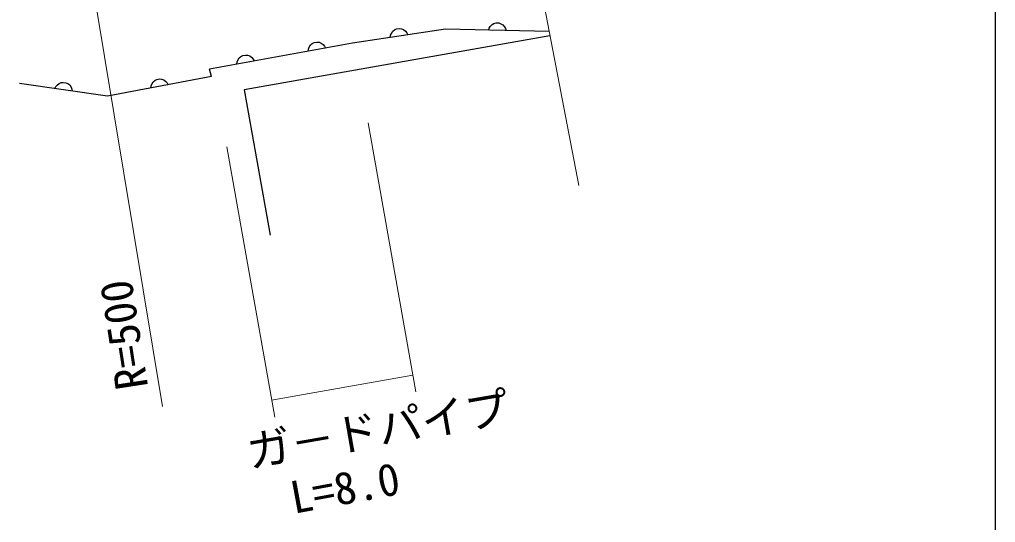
# Model space of a CAD drawing. Units: millimetres, scale not verified. Extents: x 40000 to 680000, y 20000 to 380000.
# Drawn here: x 523839 to 579000, y 278781 to 307204 of the extents above; entities that cross this region are included whole.
import ezdxf
from ezdxf.enums import TextEntityAlignment as Align

# ---------------------------------------------------------------- set-up
doc = ezdxf.new("R2010")
doc.units = ezdxf.units.MM
doc.header["$LTSCALE"] = 1000
doc.linetypes.add('CHAIN', pattern=[18.5, 12, -1.5, 3.5, -1.5])
for name, color, linetype, lineweight in [('M-BGD', 7, 'Continuous', 25), ('M-BMK', 2, 'CHAIN', 13), ('M-STR-HTXT', 7, 'Continuous', 13), ('M-TTL-BAND', 7, 'Continuous', 25)]:
    doc.layers.add(name, color=color, linetype=linetype, lineweight=lineweight)
doc.styles.add('ＭＳ ゴシック', font='')
doc.styles.get('ＭＳ ゴシック').set_extended_font_data('MS Gothic')

msp = doc.modelspace()

# ---------------------------------------------------------------- linework, layer by layer
at = {"layer": 'M-BGD'}
for p, q in [((550341, 306604), (550384, 306718)), ((550384, 306718), (550446, 306814)), ((550446, 306814), (550544, 306922)), ((550544, 306922), (550655, 306979)), ((550655, 306979), (550774, 307011)), ((550774, 307011), (550929, 307008)), ((550929, 307008), (551045, 306970)), ((551045, 306970), (551154, 306907)), ((551154, 306907), (551249, 306795)), ((551249, 306795), (551306, 306696)), ((551306, 306696), (551341, 306580)), ((553819, 306287), (536541, 303226)), ((547908, 306663), (542663, 305872)), ((544791, 306193), (544814, 306312)), ((544814, 306312), (544859, 306418)), ((544859, 306418), (544936, 306541)), ((544936, 306541), (545036, 306617)), ((545036, 306617), (545147, 306669)), ((545147, 306669), (545300, 306692)), ((545300, 306692), (545422, 306675)), ((545422, 306675), (545539, 306632)), ((545539, 306632), (545652, 306538)), ((545652, 306538), (545726, 306450)), ((545726, 306450), (545780, 306342)), ((553774, 306521), (547908, 306663)), ((542663, 305872), (534586, 304407)), ((540171, 305537), (540213, 305643)), ((540213, 305643), (540287, 305769)), ((540287, 305769), (540384, 305847)), ((540384, 305847), (540493, 305903)), ((540493, 305903), (540646, 305930)), ((540646, 305930), (540768, 305917)), ((540768, 305917), (540887, 305877)), ((540887, 305877), (541002, 305787)), ((541002, 305787), (541079, 305701)), ((541079, 305701), (541136, 305595)), ((536248, 305036), (536346, 305115)), ((536346, 305115), (536455, 305170)), ((536455, 305170), (536607, 305198)), ((536607, 305198), (536729, 305185)), ((536729, 305185), (536848, 305145)), ((536848, 305145), (536964, 305054)), ((536964, 305054), (537040, 304969)), ((540152, 305417), (540171, 305537)), ((536114, 304684), (536133, 304805)), ((536133, 304805), (536174, 304911)), ((536174, 304911), (536248, 305036)), ((537040, 304969), (537098, 304863)), ((534685, 303977), (528816, 302869)), ((534685, 303977), (534586, 304407)), ((528816, 302869), (523839, 303591)), ((525833, 303302), (525889, 303410)), ((525889, 303410), (525962, 303498)), ((525962, 303498), (526072, 303593)), ((526072, 303593), (526190, 303637)), ((526190, 303637), (526311, 303654)), ((526311, 303654), (526464, 303632)), ((526464, 303632), (526576, 303581)), ((526576, 303581), (526676, 303505)), ((526676, 303505), (526757, 303383)), ((531259, 303330), (531277, 303451)), ((531277, 303451), (531318, 303558)), ((531318, 303558), (531391, 303683)), ((531391, 303683), (531488, 303763)), ((531488, 303763), (531597, 303819)), ((531597, 303819), (531749, 303848)), ((531749, 303848), (531871, 303835)), ((531871, 303835), (531990, 303797)), ((531990, 303797), (532107, 303707)), ((532107, 303707), (532184, 303622)), ((532184, 303622), (532242, 303516)), ((526757, 303383), (526802, 303277)), ((526802, 303277), (526823, 303158)), ((536541, 303226), (537997, 295013))]:
    msp.add_line(p, q, dxfattribs=at)
at = {"layer": 'M-BMK'}
msp.add_line((555449, 297821), (551208, 319852), dxfattribs=at)
at = {"layer": 'M-STR-HTXT'}
for p, q in [((526717, 316703), (531913, 285335)), ((543547, 301375), (546241, 286169)), ((535553, 300015), (538261, 284732)), ((546074, 287113), (538090, 285698))]:
    msp.add_line(p, q, dxfattribs=at)
at = {"layer": 'M-TTL-BAND'}
msp.add_line((579000, 20000), (579000, 370000), dxfattribs=at)

# ---------------------------------------------------------------- texts
at = {"layer": 'M-STR-HTXT', "style": 'ＭＳ ゴシック'}
for s, rotation, p in [('R=500', 98.8, (531654, 286524)), ('ガ－ドパイプ', 9.9, (536960, 281317)), ('L=8.0', 10.5, (539435, 278726))]:
    msp.add_text(s, height=1833, rotation=rotation, dxfattribs=at).set_placement(p, align=Align.BOTTOM_LEFT)

doc.saveas('drawing.dxf')
